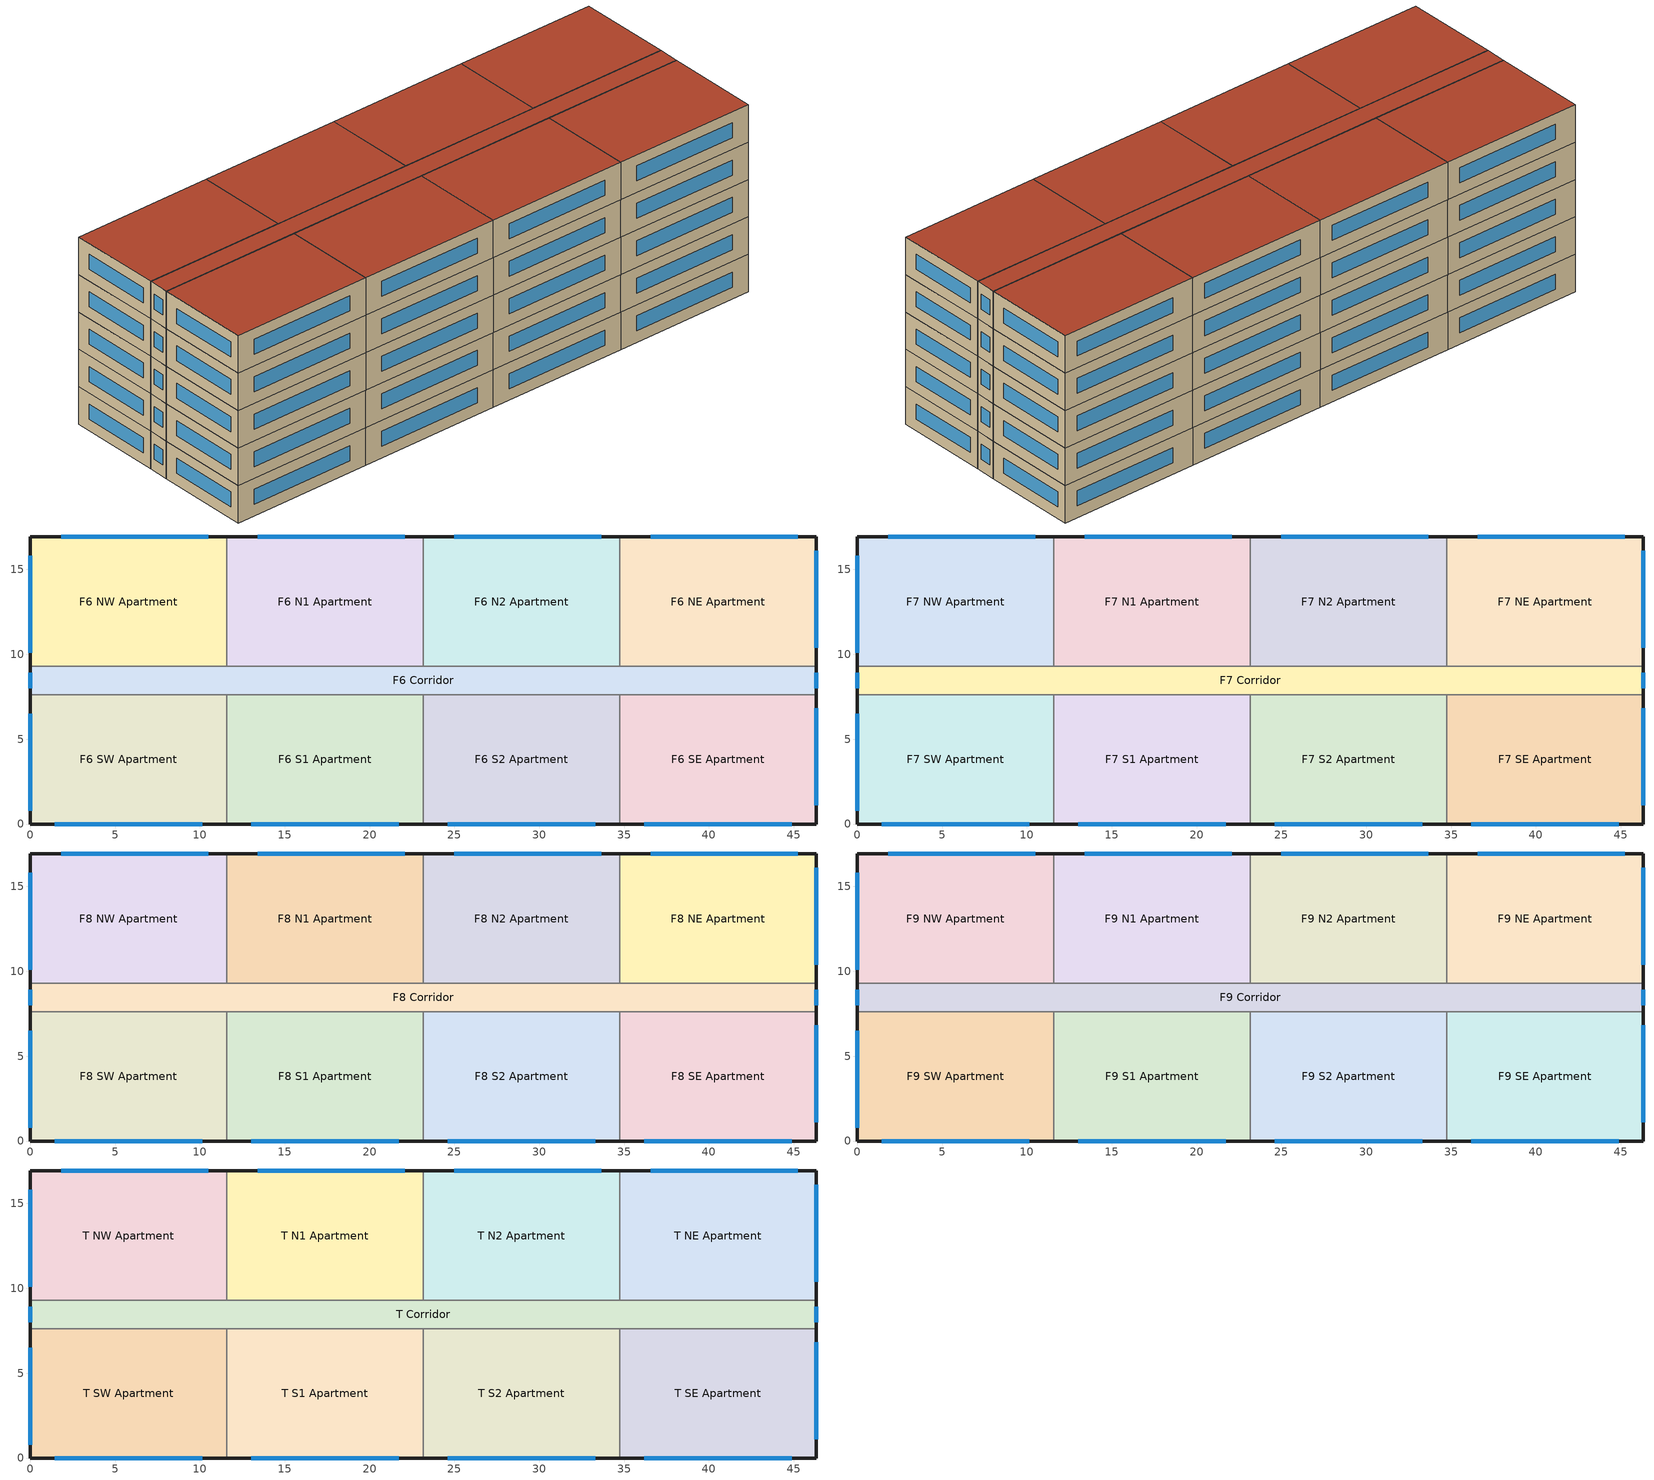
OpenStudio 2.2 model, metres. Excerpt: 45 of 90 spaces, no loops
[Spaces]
F6 S2 Apartment
 floor to M S2 Apartment: 34.75,7.62 34.75,0 23.16,0 23.16,7.62 z15.24
 wall outside: 23.16,0 34.75,0 z15.24:18.29
 wall to F6 Corridor: 34.75,7.62 23.16,7.62 z15.24:18.29
 wall to F6 S1 Apartment: 23.16,7.62 23.16,0 z15.24:18.29
 wall to F6 SE Apartment: 34.75,0 34.75,7.62 z15.24:18.29
 window: 24.61,0 33.3,0 z16.19:17.41
F6 NE Apartment
 floor to M NE Apartment: 46.33,16.92 46.33,9.3 34.75,9.3 34.75,16.92 z15.24
 wall outside: 46.33,9.3 46.33,16.92 34.75,16.92 z15.24:18.29
 wall to F6 N2 Apartment: 34.75,16.92 34.75,9.3 z15.24:18.29
 wall to F6 Corridor: 34.75,9.3 46.33,9.3 z15.24:18.29
 window: 46.33,10.4 46.33,16.11 / 45.25,16.92 36.56,16.92 z16.19:17.41
F6 S1 Apartment
 floor to M S1 Apartment: 23.16,7.62 23.16,0 11.58,0 11.58,7.62 z15.24
 wall outside: 11.58,0 23.16,0 z15.24:18.29
 wall to F6 SW Apartment: 11.58,7.62 11.58,0 z15.24:18.29
 wall to F6 Corridor: 23.16,7.62 11.58,7.62 z15.24:18.29
 window: 13.03,0 21.72,0 z16.19:17.41
F6 Corridor
 floor to M Corridor: 46.33,9.3 46.33,7.62 0,7.62 0,9.3 z15.24
 wall outside: 46.33,7.62 46.33,9.3 / 0,9.3 0,7.62 z15.24:18.29
 wall to F6 N1 Apartment: 23.16,9.3 11.58,9.3 z15.24:18.29
 wall to F6 SE Apartment: 34.75,7.62 46.33,7.62 z15.24:18.29
 wall to F6 SW Apartment: 0,7.62 11.58,7.62 z15.24:18.29
 wall to F6 N2 Apartment: 34.75,9.3 23.16,9.3 z15.24:18.29
 wall to F6 NW Apartment: 11.58,9.3 0,9.3 z15.24:18.29
 window: 46.33,8 46.33,8.91 / 0,8.91 0,8 z16.19:17.41
F6 SE Apartment
 floor to M SE Apartment: 46.33,7.62 46.33,0 34.75,0 34.75,7.62 z15.24
 wall outside: 34.75,0 46.33,0 46.33,7.62 z15.24:18.29
 window: 46.33,1.1 46.33,6.81 / 36.19,0 44.88,0 z16.19:17.41
F6 N1 Apartment
 floor to M N1 Apartment: 23.16,16.92 23.16,9.3 11.58,9.3 11.58,16.92 z15.24
 wall outside: 23.16,16.92 11.58,16.92 z15.24:18.29
 wall to F6 N2 Apartment: 23.16,9.3 23.16,16.92 z15.24:18.29
 wall to F6 NW Apartment: 11.58,16.92 11.58,9.3 z15.24:18.29
 window: 22.08,16.92 13.4,16.92 z16.19:17.41
F6 NW Apartment
 floor to M NW Apartment: 11.58,16.92 11.58,9.3 0,9.3 0,16.92 z15.24
 wall outside: 11.58,16.92 0,16.92 0,9.3 z15.24:18.29
 window: 0,15.8 0,10.08 / 10.5,16.92 1.81,16.92 z16.19:17.41
F6 N2 Apartment
 floor to M N2 Apartment: 34.75,16.92 34.75,9.3 23.16,9.3 23.16,16.92 z15.24
 wall outside: 34.75,16.92 23.16,16.92 z15.24:18.29
 window: 33.66,16.92 24.98,16.92 z16.19:17.41
F6 SW Apartment
 floor to M SW Apartment: 11.58,7.62 11.58,0 0,0 0,7.62 z15.24
 wall outside: 0,7.62 0,0 11.58,0 z15.24:18.29
 window: 1.45,0 10.13,0 / 0,6.5 0,0.79 z16.19:17.41
F7 SE Apartment
 floor to F6 SE Apartment: 46.33,7.62 46.33,0 34.75,0 34.75,7.62 z18.29
 wall outside: 34.75,0 46.33,0 46.33,7.62 z18.29:21.33
 wall to F7 S2 Apartment: 34.75,7.62 34.75,0 z18.29:21.33
 wall to F7 Corridor: 46.33,7.62 34.75,7.62 z18.29:21.33
 window: 46.33,1.1 46.33,6.81 / 36.19,0 44.88,0 z19.24:20.46
F7 N2 Apartment
 floor to F6 N2 Apartment: 34.75,16.92 34.75,9.3 23.16,9.3 23.16,16.92 z18.29
 wall outside: 34.75,16.92 23.16,16.92 z18.29:21.33
 wall to F7 Corridor: 23.16,9.3 34.75,9.3 z18.29:21.33
 wall to F7 NE Apartment: 34.75,9.3 34.75,16.92 z18.29:21.33
 wall to F7 N1 Apartment: 23.16,16.92 23.16,9.3 z18.29:21.33
 window: 33.66,16.92 24.98,16.92 z19.24:20.46
F7 NE Apartment
 floor to F6 NE Apartment: 46.33,16.92 46.33,9.3 34.75,9.3 34.75,16.92 z18.29
 wall outside: 46.33,9.3 46.33,16.92 34.75,16.92 z18.29:21.33
 wall to F7 Corridor: 34.75,9.3 46.33,9.3 z18.29:21.33
 window: 45.25,16.92 36.56,16.92 / 46.33,10.4 46.33,16.11 z19.24:20.46
F7 S2 Apartment
 floor to F6 S2 Apartment: 34.75,7.62 34.75,0 23.16,0 23.16,7.62 z18.29
 wall outside: 23.16,0 34.75,0 z18.29:21.33
 wall to F7 Corridor: 34.75,7.62 23.16,7.62 z18.29:21.33
 wall to F7 S1 Apartment: 23.16,7.62 23.16,0 z18.29:21.33
 window: 24.61,0 33.3,0 z19.24:20.46
F7 NW Apartment
 floor to F6 NW Apartment: 11.58,16.92 11.58,9.3 0,9.3 0,16.92 z18.29
 wall outside: 11.58,16.92 0,16.92 0,9.3 z18.29:21.33
 wall to F7 Corridor: 0,9.3 11.58,9.3 z18.29:21.33
 wall to F7 N1 Apartment: 11.58,9.3 11.58,16.92 z18.29:21.33
 window: 0,15.8 0,10.08 / 10.5,16.92 1.81,16.92 z19.24:20.46
F7 N1 Apartment
 floor to F6 N1 Apartment: 23.16,16.92 23.16,9.3 11.58,9.3 11.58,16.92 z18.29
 wall outside: 23.16,16.92 11.58,16.92 z18.29:21.33
 wall to F7 Corridor: 11.58,9.3 23.16,9.3 z18.29:21.33
 window: 22.08,16.92 13.4,16.92 z19.24:20.46
F7 S1 Apartment
 floor to F6 S1 Apartment: 23.16,7.62 23.16,0 11.58,0 11.58,7.62 z18.29
 wall outside: 11.58,0 23.16,0 z18.29:21.33
 wall to F7 Corridor: 23.16,7.62 11.58,7.62 z18.29:21.33
 wall to F7 SW Apartment: 11.58,7.62 11.58,0 z18.29:21.33
 window: 13.03,0 21.72,0 z19.24:20.46
F7 Corridor
 floor to F6 Corridor: 46.33,9.3 46.33,7.62 0,7.62 0,9.3 z18.29
 wall outside: 0,9.3 0,7.62 / 46.33,7.62 46.33,9.3 z18.29:21.33
 wall to F7 SW Apartment: 0,7.62 11.58,7.62 z18.29:21.33
 window: 0,8.91 0,8 / 46.33,8 46.33,8.91 z19.24:20.46
F7 SW Apartment
 floor to F6 SW Apartment: 11.58,7.62 11.58,0 0,0 0,7.62 z18.29
 wall outside: 0,7.62 0,0 11.58,0 z18.29:21.33
 window: 1.45,0 10.13,0 / 0,6.5 0,0.79 z19.24:20.46
F8 SW Apartment
 floor to F7 SW Apartment: 11.58,7.62 11.58,0 0,0 0,7.62 z21.33
 wall outside: 0,7.62 0,0 11.58,0 z21.33:24.38
 wall to F8 Corridor: 11.58,7.62 0,7.62 z21.33:24.38
 wall to F8 S1 Apartment: 11.58,0 11.58,7.62 z21.33:24.38
 window: 1.45,0 10.13,0 / 0,6.5 0,0.79 z22.29:23.51
F8 N1 Apartment
 floor to F7 N1 Apartment: 23.16,16.92 23.16,9.3 11.58,9.3 11.58,16.92 z21.33
 wall outside: 23.16,16.92 11.58,16.92 z21.33:24.38
 wall to F8 NW Apartment: 11.58,16.92 11.58,9.3 z21.33:24.38
 wall to F8 Corridor: 11.58,9.3 23.16,9.3 z21.33:24.38
 wall to F8 N2 Apartment: 23.16,9.3 23.16,16.92 z21.33:24.38
 window: 22.08,16.92 13.4,16.92 z22.29:23.51
F8 N2 Apartment
 floor to F7 N2 Apartment: 34.75,16.92 34.75,9.3 23.16,9.3 23.16,16.92 z21.33
 wall outside: 34.75,16.92 23.16,16.92 z21.33:24.38
 wall to F8 Corridor: 23.16,9.3 34.75,9.3 z21.33:24.38
 wall to F8 NE Apartment: 34.75,9.3 34.75,16.92 z21.33:24.38
 window: 33.66,16.92 24.98,16.92 z22.29:23.51
F8 Corridor
 floor to F7 Corridor: 46.33,9.3 46.33,7.62 0,7.62 0,9.3 z21.33
 wall outside: 46.33,7.62 46.33,9.3 / 0,9.3 0,7.62 z21.33:24.38
 wall to F8 S1 Apartment: 11.58,7.62 23.16,7.62 z21.33:24.38
 wall to F8 SE Apartment: 34.75,7.62 46.33,7.62 z21.33:24.38
 wall to F8 NE Apartment: 46.33,9.3 34.75,9.3 z21.33:24.38
 wall to F8 NW Apartment: 11.58,9.3 0,9.3 z21.33:24.38
 wall to F8 S2 Apartment: 23.16,7.62 34.75,7.62 z21.33:24.38
 window: 46.33,8 46.33,8.91 / 0,8.91 0,8 z22.29:23.51
F8 S1 Apartment
 floor to F7 S1 Apartment: 23.16,7.62 23.16,0 11.58,0 11.58,7.62 z21.33
 wall outside: 11.58,0 23.16,0 z21.33:24.38
 wall to F8 S2 Apartment: 23.16,0 23.16,7.62 z21.33:24.38
 window: 13.03,0 21.72,0 z22.29:23.51
F8 S2 Apartment
 floor to F7 S2 Apartment: 34.75,7.62 34.75,0 23.16,0 23.16,7.62 z21.33
 wall outside: 23.16,0 34.75,0 z21.33:24.38
 wall to F8 SE Apartment: 34.75,0 34.75,7.62 z21.33:24.38
 window: 24.61,0 33.3,0 z22.29:23.51
F8 SE Apartment
 floor to F7 SE Apartment: 46.33,7.62 46.33,0 34.75,0 34.75,7.62 z21.33
 wall outside: 34.75,0 46.33,0 46.33,7.62 z21.33:24.38
 window: 46.33,1.1 46.33,6.81 / 36.19,0 44.88,0 z22.29:23.51
F8 NW Apartment
 floor to F7 NW Apartment: 11.58,16.92 11.58,9.3 0,9.3 0,16.92 z21.33
 wall outside: 11.58,16.92 0,16.92 0,9.3 z21.33:24.38
 window: 0,15.8 0,10.08 / 10.5,16.92 1.81,16.92 z22.29:23.51
F8 NE Apartment
 floor to F7 NE Apartment: 46.33,16.92 46.33,9.3 34.75,9.3 34.75,16.92 z21.33
 wall outside: 46.33,9.3 46.33,16.92 34.75,16.92 z21.33:24.38
 window: 45.25,16.92 36.56,16.92 / 46.33,10.4 46.33,16.11 z22.29:23.51
F9 SE Apartment
 floor to F8 SE Apartment: 46.33,7.62 46.33,0 34.75,0 34.75,7.62 z24.38
 wall outside: 34.75,0 46.33,0 46.33,7.62 z24.38:27.43
 wall to F9 S2 Apartment: 34.75,7.62 34.75,0 z24.38:27.43
 wall to F9 Corridor: 46.33,7.62 34.75,7.62 z24.38:27.43
 window: 36.19,0 44.88,0 / 46.33,1.1 46.33,6.81 z25.34:26.56
F9 N2 Apartment
 floor to F8 N2 Apartment: 34.75,16.92 34.75,9.3 23.16,9.3 23.16,16.92 z24.38
 wall outside: 34.75,16.92 23.16,16.92 z24.38:27.43
 wall to F9 NE Apartment: 34.75,9.3 34.75,16.92 z24.38:27.43
 wall to F9 Corridor: 23.16,9.3 34.75,9.3 z24.38:27.43
 wall to F9 N1 Apartment: 23.16,16.92 23.16,9.3 z24.38:27.43
 window: 33.66,16.92 24.98,16.92 z25.34:26.56
F9 SW Apartment
 floor to F8 SW Apartment: 11.58,7.62 11.58,0 0,0 0,7.62 z24.38
 wall outside: 0,7.62 0,0 11.58,0 z24.38:27.43
 wall to F9 Corridor: 11.58,7.62 0,7.62 z24.38:27.43
 wall to F9 S1 Apartment: 11.58,0 11.58,7.62 z24.38:27.43
 window: 1.45,0 10.13,0 / 0,6.5 0,0.79 z25.34:26.56
F9 Corridor
 floor to F8 Corridor: 46.33,9.3 46.33,7.62 0,7.62 0,9.3 z24.38
 wall outside: 0,9.3 0,7.62 / 46.33,7.62 46.33,9.3 z24.38:27.43
 wall to F9 NE Apartment: 46.33,9.3 34.75,9.3 z24.38:27.43
 wall to F9 NW Apartment: 11.58,9.3 0,9.3 z24.38:27.43
 wall to F9 S1 Apartment: 11.58,7.62 23.16,7.62 z24.38:27.43
 wall to F9 N1 Apartment: 23.16,9.3 11.58,9.3 z24.38:27.43
 wall to F9 S2 Apartment: 23.16,7.62 34.75,7.62 z24.38:27.43
 window: 0,8.91 0,8 / 46.33,8 46.33,8.91 z25.34:26.56
F9 NE Apartment
 floor to F8 NE Apartment: 46.33,16.92 46.33,9.3 34.75,9.3 34.75,16.92 z24.38
 wall outside: 46.33,9.3 46.33,16.92 34.75,16.92 z24.38:27.43
 window: 46.33,10.4 46.33,16.11 / 45.25,16.92 36.56,16.92 z25.34:26.56
F9 S1 Apartment
 floor to F8 S1 Apartment: 23.16,7.62 23.16,0 11.58,0 11.58,7.62 z24.38
 wall outside: 11.58,0 23.16,0 z24.38:27.43
 wall to F9 S2 Apartment: 23.16,0 23.16,7.62 z24.38:27.43
 window: 13.03,0 21.72,0 z25.34:26.56
F9 S2 Apartment
 floor to F8 S2 Apartment: 34.75,7.62 34.75,0 23.16,0 23.16,7.62 z24.38
 wall outside: 23.16,0 34.75,0 z24.38:27.43
 window: 24.61,0 33.3,0 z25.34:26.56
F9 NW Apartment
 floor to F8 NW Apartment: 11.58,16.92 11.58,9.3 0,9.3 0,16.92 z24.38
 wall outside: 11.58,16.92 0,16.92 0,9.3 z24.38:27.43
 wall to F9 N1 Apartment: 11.58,9.3 11.58,16.92 z24.38:27.43
 window: 0,15.8 0,10.08 / 10.5,16.92 1.81,16.92 z25.34:26.56
F9 N1 Apartment
 floor to F8 N1 Apartment: 23.16,16.92 23.16,9.3 11.58,9.3 11.58,16.92 z24.38
 wall outside: 23.16,16.92 11.58,16.92 z24.38:27.43
 window: 22.08,16.92 13.4,16.92 z25.34:26.56
T N1 Apartment
 floor to F9 N1 Apartment: 23.16,16.92 23.16,9.3 11.58,9.3 11.58,16.92 z27.43
 wall outside: 23.16,16.92 11.58,16.92 z27.43:30.48
 wall to T NW Apartment: 11.58,16.92 11.58,9.3 z27.43:30.48
 wall to T Corridor: 11.58,9.3 23.16,9.3 z27.43:30.48
 wall to T N2 Apartment: 23.16,9.3 23.16,16.92 z27.43:30.48
 window: 22.08,16.92 13.4,16.92 z28.38:29.6
 roof outside: 23.16,9.3 23.16,16.92 11.58,16.92 11.58,9.3 z30.48
T N2 Apartment
 floor to F9 N2 Apartment: 34.75,16.92 34.75,9.3 23.16,9.3 23.16,16.92 z27.43
 wall outside: 34.75,16.92 23.16,16.92 z27.43:30.48
 wall to T NE Apartment: 34.75,9.3 34.75,16.92 z27.43:30.48
 wall to T Corridor: 23.16,9.3 34.75,9.3 z27.43:30.48
 window: 33.66,16.92 24.98,16.92 z28.38:29.6
 roof outside: 34.75,9.3 34.75,16.92 23.16,16.92 23.16,9.3 z30.48
T S2 Apartment
 floor to F9 S2 Apartment: 34.75,7.62 34.75,0 23.16,0 23.16,7.62 z27.43
 wall outside: 23.16,0 34.75,0 z27.43:30.48
 wall to T Corridor: 34.75,7.62 23.16,7.62 z27.43:30.48
 wall to T S1 Apartment: 23.16,7.62 23.16,0 z27.43:30.48
 wall to T SE Apartment: 34.75,0 34.75,7.62 z27.43:30.48
 window: 24.61,0 33.3,0 z28.38:29.6
 roof outside: 34.75,0 34.75,7.62 23.16,7.62 23.16,0 z30.48
T SW Apartment
 floor to F9 SW Apartment: 11.58,7.62 11.58,0 0,0 0,7.62 z27.43
 wall outside: 0,7.62 0,0 11.58,0 z27.43:30.48
 wall to T Corridor: 11.58,7.62 0,7.62 z27.43:30.48
 wall to T S1 Apartment: 11.58,0 11.58,7.62 z27.43:30.48
 window: 1.45,0 10.13,0 / 0,6.5 0,0.79 z28.38:29.6
 roof outside: 11.58,0 11.58,7.62 0,7.62 0,0 z30.48
T SE Apartment
 floor to F9 SE Apartment: 46.33,7.62 46.33,0 34.75,0 34.75,7.62 z27.43
 wall outside: 34.75,0 46.33,0 46.33,7.62 z27.43:30.48
 wall to T Corridor: 46.33,7.62 34.75,7.62 z27.43:30.48
 window: 36.19,0 44.88,0 / 46.33,1.1 46.33,6.81 z28.38:29.6
 roof outside: 46.33,0 46.33,7.62 34.75,7.62 34.75,0 z30.48
T S1 Apartment
 floor to F9 S1 Apartment: 23.16,7.62 23.16,0 11.58,0 11.58,7.62 z27.43
 wall outside: 11.58,0 23.16,0 z27.43:30.48
 wall to T Corridor: 23.16,7.62 11.58,7.62 z27.43:30.48
 window: 13.03,0 21.72,0 z28.38:29.6
 roof outside: 23.16,0 23.16,7.62 11.58,7.62 11.58,0 z30.48
T Corridor
 floor to F9 Corridor: 46.33,9.3 46.33,7.62 0,7.62 0,9.3 z27.43
 wall outside: 0,9.3 0,7.62 / 46.33,7.62 46.33,9.3 z27.43:30.48
 wall to T NE Apartment: 46.33,9.3 34.75,9.3 z27.43:30.48
 wall to T NW Apartment: 11.58,9.3 0,9.3 z27.43:30.48
 window: 46.33,8 46.33,8.91 / 0,8.91 0,8 z28.38:29.6
 roof outside: 46.33,7.62 46.33,9.3 0,9.3 0,7.62 z30.48
T NE Apartment
 floor to F9 NE Apartment: 46.33,16.92 46.33,9.3 34.75,9.3 34.75,16.92 z27.43
 wall outside: 46.33,9.3 46.33,16.92 34.75,16.92 z27.43:30.48
 window: 46.33,10.4 46.33,16.11 / 45.25,16.92 36.56,16.92 z28.38:29.6
 roof outside: 46.33,9.3 46.33,16.92 34.75,16.92 34.75,9.3 z30.48
T NW Apartment
 floor to F9 NW Apartment: 11.58,16.92 11.58,9.3 0,9.3 0,16.92 z27.43
 wall outside: 11.58,16.92 0,16.92 0,9.3 z27.43:30.48
 window: 0,15.8 0,10.08 / 10.5,16.92 1.81,16.92 z28.38:29.6
 roof outside: 11.58,9.3 11.58,16.92 0,16.92 0,9.3 z30.48
[Site]
Toronto Int'l_ON_CAN: Latitude {deg}=43.67; Longitude {deg}=-79.63; Time Zone {hr}=-5; Elevation {m}=173; Terrain=City
[Building]
-HighriseApartment-NECB HDD Method-CAN_ON_Toronto.716240_CWEC.epw created: 2017-11-09 21:57:14 +0000: North Axis {deg}=0; Default Construction Set=NECB 2011 - HighApt - WholeBuilding - NECB HDD Method at hdd = 3956.0; Standards Number of Stories=10; Standards Number of Above Ground Stories=0; Standards Building Type=HighriseApartment
[Site:WaterMainsTemperature]
Calculation Method=Correlation; Annual Average Outdoor Air Temperature {C}=7.35833; Maximum Difference In Monthly Average Outdoor Air Temperatures {deltaC}=26.6
[Site:GroundTemperature:BuildingSurface]
19.527, 19.502, 19.536, 19.598, 20.002, 21.64, 22.225, 22.375, 21.449, 20.121, 19.802, 19.633
[SizingPeriod:DesignDay] Barometric Pressure {Pa}=99264; Sky Clearness=0; Rain Indicator=0; Snow Indicator=0; Day of Month=21; Daylight Saving Time Indicator=0; Humidity Indicating Type=Wetbulb; Dry-Bulb Temperature Range Modifier Type=DefaultMultipliers
Name | Maximum Dry-Bulb Temperature {C} | Daily Dry-Bulb Temperature Range {deltaC} | Humidity Indicating Conditions at Maximum Dry-Bulb | Wind Speed {m/s} | Wind Direction {deg} | Month | Day Type | Solar Model Indicator | ASHRAE Taub | ASHRAE Taud
Toronto Int'l Ann Clg .4% Condns DB=>MWB | 31.2 | 10.2 | 22.2 | 5.8 | 270 | 7 | SummerDesignDay | ASHRAETau | 0.473 | 1.952
Toronto Int'l Ann Htg 99.6% Condns DB | -18.8 | 0 | -18.8 | 4.3 | 340 | 1 | WinterDesignDay | ASHRAEClearSky
[Material:NoMass] Thermal Absorptance=0.9; Solar Absorptance=0.7
Name | Roughness | Thermal Resistance {m2-K/W} | Visible Absorptance
CP02 CARPET PAD | VeryRough | 0.21648 | 0.8
Typical Insulation R-13.06 1 | Smooth | 5.20402 | 0.7
Typical Carpet Pad 1 | Smooth | 0.21648 | 0.8
Typical Insulation R-10.11 1 | Smooth | 3.32618 | 0.7
Typical Insulation R-19.63 1 | Smooth | 5.46446 | 0.7
Typical Carpet Pad 2 | Smooth | 1.25503 | 0.8
Typical Carpet Pad 3 | Smooth | 2.57255 | 0.8
Typical Insulation R-0.58 1 | Smooth | 0.454528 | 0.7
Typical Insulation R-1.15 1 | Smooth | 0.454545 | 0.7
[Material]
Name | Roughness | Thickness {m} | Conductivity {W/m-K} | Density {kg/m3} | Specific Heat {J/kg-K} | Thermal Absorptance | Solar Absorptance | Visible Absorptance
100mm Normalweight concrete floor | MediumSmooth | 0.1016 | 2.31 | 2322 | 832
G01 13mm gypsum board | Smooth | 0.0127 | 0.16 | 800 | 1090 | 0.9 | 0.7 | 0.5
G05 25mm wood | MediumSmooth | 0.0254 | 0.15 | 608 | 1630 | 0.9 | 0.5 | 0.5
4 in. Normalweight Concrete Floor 1 | MediumRough | 0.1016 | 2.31 | 2322 | 832 | 0.9 | 0.7 | 0.7
1IN Stucco 1 | Smooth | 0.0253 | 0.6918 | 1858 | 837 | 0.9 | 0.7 | 0.92
8IN CONCRETE HW RefBldg 1 | Rough | 0.2032 | 1.311 | 2240 | 836.8 | 0.9 | 0.7 | 0.7
1/2IN Gypsum 1 | Smooth | 0.0127 | 0.16 | 784.9 | 830 | 0.9 | 0.4 | 0.4
Metal Roof Surface 1; F08 Metal surface 1 | Smooth | 0.0008 | 45.28 | 7824 | 500 | 0.9 | 0.7 | 0.7
6 in. Normalweight Concrete Floor 1; 6 in. Normalweight Concrete Floor 2 | MediumRough | 0.1524 | 2.31 | 2322 | 832 | 0.9 | 0.7 | 0.7
[Construction]
Typical Interior Floor: 100mm Normalweight concrete floor, CP02 CARPET PAD
Typical Interior Wall: G01 13mm gypsum board, G01 13mm gypsum board
Typical Interior Ceiling: CP02 CARPET PAD, 100mm Normalweight concrete floor
Typical Interior Window: Clear 3mm
Typical Interior Door; Typical Interior Partition: G05 25mm wood
Customized opaque construction Typical Insulated Exterior Mass Floor R-15.63 to conductance of 0.183: Typical Insulation R-13.06 1, 4 in. Normalweight Concrete Floor 1, Typical Carpet Pad 1
Customized opaque construction Typical Insulated Exterior Mass Wall R-12.5 to conductance of 0.278: 1IN Stucco 1, 8IN CONCRETE HW RefBldg 1, Typical Insulation R-10.11 1, 1/2IN Gypsum 1
Customized opaque construction Typical Insulated Metal Building Roof R-20.41 to conductance of 0.183: Metal Roof Surface 1, Typical Insulation R-19.63 1
Customized opaque construction Typical Insulated Carpeted 6in Slab Floor to conductance of 0.757: 6 in. Normalweight Concrete Floor 1, Typical Carpet Pad 2
Customized opaque construction Typical Insulated Carpeted 6in Slab Floor to conductance of 0.379: 6 in. Normalweight Concrete Floor 2, Typical Carpet Pad 3
Customized Fenestration: cond=0.220 tvis=0.220 tsol=0.232: Customized Fenestration:: cond=0.220 tvis=0.220 tsol=0.232
Customized opaque construction Typical Insulated Metal Door R-1.43 to conductance of 2.2: F08 Metal surface 1, Typical Insulation R-0.58 1
Customized Fenestration: cond=0.220 tvis=0.441 tsol=0.279: Customized Fenestration:: cond=0.220 tvis=0.441 tsol=0.279
Customized opaque construction Typical Overhead Door R-2.0 to conductance of 2.2: Typical Insulation R-1.15 1
Customized Fenestration: cond=0.220 tvis=0.294 tsol=0.332: Customized Fenestration:: cond=0.220 tvis=0.294 tsol=0.332
Customized Fenestration: cond=0.220 tvis=0.898 tsol=0.837: Customized Fenestration:: cond=0.220 tvis=0.898 tsol=0.837
[DefaultConstructionSet]
NECB 2011 - HighApt - WholeBuilding - NECB HDD Method at hdd = 3956.0: Default Exterior Surface Constructions=NECB 2011 - HighApt - WholeBuilding - NECB HDD Method at hdd = 3956.0; Default Interior Surface Constructions=Default Surface Constructions 2; Default Ground Contact Surface Constructions=NECB 2011 - HighApt - WholeBuilding - NECB HDD Method at hdd = 3956.0 1; Default Exterior SubSurface Constructions=NECB 2011 - HighApt - WholeBuilding - NECB HDD Method at hdd = 3956.0; Default Interior SubSurface Constructions=Default Sub Surface Constructions 2; Interior Partition Construction=Typical Interior Partition
[DefaultSurfaceConstructions]
Name | Floor Construction | Wall Construction | Roof Ceiling Construction
Default Surface Constructions 2 | Typical Interior Floor | Typical Interior Wall | Typical Interior Ceiling
NECB 2011 - HighApt - WholeBuilding - NECB HDD Method at hdd = 3956.0 | Customized opaque construction Typical Insulated Exterior Mass Floor R-15.63 to conductance of 0.183 | Customized opaque construction Typical Insulated Exterior Mass Wall R-12.5 to conductance of 0.278 | Customized opaque construction Typical Insulated Metal Building Roof R-20.41 to conductance of 0.183
NECB 2011 - HighApt - WholeBuilding - NECB HDD Method at hdd = 3956.0 1 | Customized opaque construction Typical Insulated Carpeted 6in Slab Floor to conductance of 0.757 | Customized opaque construction Typical Insulated Carpeted 6in Slab Floor to conductance of 0.379 | Customized opaque construction Typical Insulated Carpeted 6in Slab Floor to conductance of 0.379
[DefaultSubSurfaceConstructions]
Name | Fixed Window Construction | Operable Window Construction | Door Construction | Glass Door Construction | Overhead Door Construction | Skylight Construction | Tubular Daylight Dome Construction | Tubular Daylight Diffuser Construction
Default Sub Surface Constructions 2 | Typical Interior Window | Typical Interior Window | Typical Interior Door
NECB 2011 - HighApt - WholeBuilding - NECB HDD Method at hdd = 3956.0 | Customized Fenestration: cond=0.220 tvis=0.220 tsol=0.232 | Customized Fenestration: cond=0.220 tvis=0.220 tsol=0.232 | Customized opaque construction Typical Insulated Metal Door R-1.43 to conductance of 2.2 | Customized Fenestration: cond=0.220 tvis=0.441 tsol=0.279 | Customized opaque construction Typical Overhead Door R-2.0 to conductance of 2.2 | Customized Fenestration: cond=0.220 tvis=0.294 tsol=0.332 | Customized Fenestration: cond=0.220 tvis=0.898 tsol=0.837 | Customized Fenestration: cond=0.220 tvis=0.898 tsol=0.837
[WindowMaterial:Glazing]
Clear 3mm: Optical Data Type=SpectralAverage; Thickness {m}=0.003; Solar Transmittance at Normal Incidence=0.837; Front Side Solar Reflectance at Normal Incidence=0.075; Back Side Solar Reflectance at Normal Incidence=0.075; Visible Transmittance at Normal Incidence=0.898; Front Side Visible Reflectance at Normal Incidence=0.081; Back Side Visible Reflectance at Normal Incidence=0.081; Infrared Transmittance at Normal Incidence=0; Front Side Infrared Hemispherical Emissivity=0.84; Back Side Infrared Hemispherical Emissivity=0.84; Conductivity {W/m-K}=0.9; Dirt Correction Factor for Solar and Visible Transmittance=1; Solar Diffusing=No
[WindowMaterial:SimpleGlazingSystem] U-Factor {W/m2-K}=2.2; Solar Heat Gain Coefficient=0.6; Visible Transmittance=0.21
Customized Fenestration:: cond=0.220 tvis=0.220 tsol=0.232; Customized Fenestration:: cond=0.220 tvis=0.441 tsol=0.279; Customized Fenestration:: cond=0.220 tvis=0.294 tsol=0.332; Customized Fenestration:: cond=0.220 tvis=0.898 tsol=0.837
[Space] Part of Total Floor Area=Yes
Name | Space Type | Building Story | Thermal Zone
F8 SE Apartment | Space Function Dwelling Unit(s) | Building Story 8 | Sp-F8 SE Apartment Sys-1 Flr-9 Sch-G HPlcmt-south ZN
F8 SW Apartment | Space Function Dwelling Unit(s) | Building Story 8 | Sp-F8 SW Apartment Sys-1 Flr-9 Sch-G HPlcmt-south ZN
F6 NE Apartment | Space Function Dwelling Unit(s) | Building Story 6 | Sp-F6 NE Apartment Sys-1 Flr-7 Sch-G HPlcmt-north ZN
F9 SE Apartment | Space Function Dwelling Unit(s) | Building Story 9 | Sp-F9 SE Apartment Sys-1 Flr-10 Sch-G HPlcmt-south ZN
F6 S1 Apartment | Space Function Dwelling Unit(s) | Building Story 6 | Sp-F6 S1 Apartment Sys-1 Flr-7 Sch-G HPlcmt-south ZN
F7 S1 Apartment | Space Function Dwelling Unit(s) | Building Story 7 | Sp-F7 S1 Apartment Sys-1 Flr-8 Sch-G HPlcmt-south ZN
F7 SE Apartment | Space Function Dwelling Unit(s) | Building Story 7 | Sp-F7 SE Apartment Sys-1 Flr-8 Sch-G HPlcmt-south ZN
F6 SE Apartment | Space Function Dwelling Unit(s) | Building Story 6 | Sp-F6 SE Apartment Sys-1 Flr-7 Sch-G HPlcmt-south ZN
F7 NW Apartment | Space Function Dwelling Unit(s) | Building Story 7 | Sp-F7 NW Apartment Sys-1 Flr-8 Sch-G HPlcmt-north ZN
F7 N2 Apartment | Space Function Dwelling Unit(s) | Building Story 7 | Sp-F7 N2 Apartment Sys-1 Flr-8 Sch-G HPlcmt-north ZN
F7 SW Apartment | Space Function Dwelling Unit(s) | Building Story 7 | Sp-F7 SW Apartment Sys-1 Flr-8 Sch-G HPlcmt-south ZN
F8 N1 Apartment | Space Function Dwelling Unit(s) | Building Story 8 | Sp-F8 N1 Apartment Sys-1 Flr-9 Sch-G HPlcmt-north ZN
F7 NE Apartment | Space Function Dwelling Unit(s) | Building Story 7 | Sp-F7 NE Apartment Sys-1 Flr-8 Sch-G HPlcmt-north ZN
F8 N2 Apartment | Space Function Dwelling Unit(s) | Building Story 8 | Sp-F8 N2 Apartment Sys-1 Flr-9 Sch-G HPlcmt-north ZN
F9 S1 Apartment | Space Function Dwelling Unit(s) | Building Story 9 | Sp-F9 S1 Apartment Sys-1 Flr-10 Sch-G HPlcmt-south ZN
F6 S2 Apartment | Space Function Dwelling Unit(s) | Building Story 6 | Sp-F6 S2 Apartment Sys-1 Flr-7 Sch-G HPlcmt-south ZN
F9 NW Apartment | Space Function Dwelling Unit(s) | Building Story 9 | Sp-F9 NW Apartment Sys-1 Flr-10 Sch-G HPlcmt-north ZN
T S2 Apartment | Space Function Dwelling Unit(s) | Building Story 10 | Sp-T S2 Apartment Sys-1 Flr-2 Sch-G HPlcmt-south ZN
T N1 Apartment | Space Function Dwelling Unit(s) | Building Story 10 | Sp-T N1 Apartment Sys-1 Flr-2 Sch-G HPlcmt-north ZN
F6 Corridor | Space Function Corr. < 2.4m wide-sch-G | Building Story 6 | Sp-F6 Corridor Sys-1 Flr-7 Sch-G HPlcmt-east ZN
F7 S2 Apartment | Space Function Dwelling Unit(s) | Building Story 7 | Sp-F7 S2 Apartment Sys-1 Flr-8 Sch-G HPlcmt-south ZN
F9 NE Apartment | Space Function Dwelling Unit(s) | Building Story 9 | Sp-F9 NE Apartment Sys-1 Flr-10 Sch-G HPlcmt-north ZN
F8 NE Apartment | Space Function Dwelling Unit(s) | Building Story 8 | Sp-F8 NE Apartment Sys-1 Flr-9 Sch-G HPlcmt-north ZN
T N2 Apartment | Space Function Dwelling Unit(s) | Building Story 10 | Sp-T N2 Apartment Sys-1 Flr-2 Sch-G HPlcmt-north ZN
F9 N2 Apartment | Space Function Dwelling Unit(s) | Building Story 9 | Sp-F9 N2 Apartment Sys-1 Flr-10 Sch-G HPlcmt-north ZN
F9 S2 Apartment | Space Function Dwelling Unit(s) | Building Story 9 | Sp-F9 S2 Apartment Sys-1 Flr-10 Sch-G HPlcmt-south ZN
T SW Apartment | Space Function Dwelling Unit(s) | Building Story 10 | Sp-T SW Apartment Sys-1 Flr-2 Sch-G HPlcmt-south ZN
F8 Corridor | Space Function Corr. < 2.4m wide-sch-G | Building Story 8 | Sp-F8 Corridor Sys-1 Flr-9 Sch-G HPlcmt-east ZN
F8 S1 Apartment | Space Function Dwelling Unit(s) | Building Story 8 | Sp-F8 S1 Apartment Sys-1 Flr-9 Sch-G HPlcmt-south ZN
F7 N1 Apartment | Space Function Dwelling Unit(s) | Building Story 7 | Sp-F7 N1 Apartment Sys-1 Flr-8 Sch-G HPlcmt-north ZN
F8 NW Apartment | Space Function Dwelling Unit(s) | Building Story 8 | Sp-F8 NW Apartment Sys-1 Flr-9 Sch-G HPlcmt-north ZN
T S1 Apartment | Space Function Dwelling Unit(s) | Building Story 10 | Sp-T S1 Apartment Sys-1 Flr-2 Sch-G HPlcmt-south ZN
F9 N1 Apartment | Space Function Dwelling Unit(s) | Building Story 9 | Sp-F9 N1 Apartment Sys-1 Flr-10 Sch-G HPlcmt-north ZN
F6 N1 Apartment | Space Function Dwelling Unit(s) | Building Story 6 | Sp-F6 N1 Apartment Sys-1 Flr-7 Sch-G HPlcmt-north ZN
F8 S2 Apartment | Space Function Dwelling Unit(s) | Building Story 8 | Sp-F8 S2 Apartment Sys-1 Flr-9 Sch-G HPlcmt-south ZN
F6 N2 Apartment | Space Function Dwelling Unit(s) | Building Story 6 | Sp-F6 N2 Apartment Sys-1 Flr-7 Sch-G HPlcmt-north ZN
T SE Apartment | Space Function Dwelling Unit(s) | Building Story 10 | Sp-T SE Apartment Sys-1 Flr-2 Sch-G HPlcmt-south ZN
T NW Apartment | Space Function Dwelling Unit(s) | Building Story 10 | Sp-T NW Apartment Sys-1 Flr-2 Sch-G HPlcmt-north ZN
F9 SW Apartment | Space Function Dwelling Unit(s) | Building Story 9 | Sp-F9 SW Apartment Sys-1 Flr-10 Sch-G HPlcmt-south ZN
F9 Corridor | Space Function Corr. < 2.4m wide-sch-G | Building Story 9 | Sp-F9 Corridor Sys-1 Flr-10 Sch-G HPlcmt-east ZN
T NE Apartment | Space Function Dwelling Unit(s) | Building Story 10 | Sp-T NE Apartment Sys-1 Flr-2 Sch-G HPlcmt-north ZN
F6 NW Apartment | Space Function Dwelling Unit(s) | Building Story 6 | Sp-F6 NW Apartment Sys-1 Flr-7 Sch-G HPlcmt-north ZN
T Corridor | Space Function Corr. < 2.4m wide-sch-G | Building Story 10 | Sp-T Corridor Sys-1 Flr-2 Sch-G HPlcmt-east ZN
F7 Corridor | Space Function Corr. < 2.4m wide-sch-G | Building Story 7 | Sp-F7 Corridor Sys-1 Flr-8 Sch-G HPlcmt-east ZN
F6 SW Apartment | Space Function Dwelling Unit(s) | Building Story 6 | Sp-F6 SW Apartment Sys-1 Flr-7 Sch-G HPlcmt-south ZN
[EvaporativeFluidCooler:SingleSpeed]
Central Tower: Design Air Flow Rate {m3/s}=autosize; Fan Power at Design Air Flow Rate {W}=autosize; Design Spray Water Flow Rate {m3/s}=0.002208; Performance Input Method=UFactorTimesAreaAndDesignWaterFlowRate; U-factor Times Area Value at Design Air Flow Rate {W/K}=autosize; Design Water Flow Rate {m3/s}=autosize; Capacity Control=FanCycling; Sizing Factor=1; Evaporation Loss Mode=SaturatedExit; Drift Loss Percent {percent}=0.008; Blowdown Calculation Mode=ConcentrationRatio; Blowdown Concentration Ratio=3
[BuildingStory]
Name | Nominal Z Coordinate {m}
Building Story 6 | 15.2393
Building Story 7 | 18.2871
Building Story 8 | 21.3349
Building Story 9 | 24.3828
Building Story 10 | 27.4307
[SpaceType] Standards Building Type=Space Function
Name | Default Schedule Set | Design Specification Outdoor Air Object | Standards Space Type
Space Function Corr. < 2.4m wide-sch-G | Space Function Corr. < 2.4m wide-sch-G Schedule Set | Space Function Corr. < 2.4m wide-sch-G Ventilation | Corr. < 2.4m wide-sch-G
Space Function Dwelling Unit(s) | Space Function Dwelling Unit(s) Schedule Set | Space Function Dwelling Unit(s) Ventilation | Dwelling Unit(s)
[People:Definition] Number of People Calculation Method=People/Area; Fraction Radiant=0.3
Name | People per Space Floor Area {person/m2}
Space Function Corr. < 2.4m wide-sch-G People Definition | 0.0100104
Space Function Dwelling Unit(s) People Definition | 0.0166841
[People] Work Efficiency Schedule=Work Efficiency Schedule; Clothing Insulation Schedule=Clothing Schedule; Air Velocity Schedule=Air Velocity Schedule
Name | People Definition | Space or SpaceType
Space Function Corr. < 2.4m wide-sch-G People | Space Function Corr. < 2.4m wide-sch-G People Definition | Space Function Corr. < 2.4m wide-sch-G
Space Function Dwelling Unit(s) People | Space Function Dwelling Unit(s) People Definition | Space Function Dwelling Unit(s)
[Lights:Definition] Design Level Calculation Method=Watts/Area; Fraction Radiant=0.5; Fraction Visible=0.2
Name | Watts per Space Floor Area {W/m2}
Space Function Corr. < 2.4m wide-sch-G Lights Definition | 8.39993
Space Function Dwelling Unit(s) Lights Definition | 4.99996
[Lights]
Name | Lights Definition | Space or SpaceType
Space Function Corr. < 2.4m wide-sch-G Lights | Space Function Corr. < 2.4m wide-sch-G Lights Definition | Space Function Corr. < 2.4m wide-sch-G
Space Function Dwelling Unit(s) Lights | Space Function Dwelling Unit(s) Lights Definition | Space Function Dwelling Unit(s)
[DesignSpecification:OutdoorAir] Outdoor Air Method=Sum; Outdoor Air Flow per Person {m3/s-person}=0; Outdoor Air Flow Rate {m3/s}=0; Outdoor Air Flow Air Changes per Hour {1/hr}=0
Name | Outdoor Air Flow per Floor Area {m3/s-m2}
Space Function Corr. < 2.4m wide-sch-G Ventilation | 0.0003048
Space Function Dwelling Unit(s) Ventilation | 0.00034544
[DefaultScheduleSet] Number of People Schedule=NECB-G-Occupancy; People Activity Level Schedule=NECB-Activity; Lighting Schedule=NECB-G-Lighting; Electric Equipment Schedule=NECB-G-Electric-Equipment; Infiltration Schedule=Always On
Space Function Corr. < 2.4m wide-sch-G Schedule Set; Space Function Dwelling Unit(s) Schedule Set
[ThermostatSetpoint:DualSetpoint] Heating Setpoint Temperature Schedule=NECB-G-Thermostat Setpoint-Heating; Cooling Setpoint Temperature Schedule=NECB-G-Thermostat Setpoint-Cooling
Space Function Dwelling Unit(s) Thermostat 87; Space Function Dwelling Unit(s) Thermostat 88; Space Function Dwelling Unit(s) Thermostat 89; Space Function Dwelling Unit(s) Thermostat 90; Space Function Corr. < 2.4m wide-sch-G Thermostat 12; Space Function Dwelling Unit(s) Thermostat 91; Space Function Dwelling Unit(s) Thermostat 92; Space Function Dwelling Unit(s) Thermostat 93; Space Function Dwelling Unit(s) Thermostat 94; Space Function Dwelling Unit(s) Thermostat 127; Space Function Dwelling Unit(s) Thermostat 128; Space Function Dwelling Unit(s) Thermostat 129; Space Function Dwelling Unit(s) Thermostat 130; Space Function Corr. < 2.4m wide-sch-G Thermostat 17; Space Function Dwelling Unit(s) Thermostat 131; Space Function Dwelling Unit(s) Thermostat 132; Space Function Dwelling Unit(s) Thermostat 133; Space Function Dwelling Unit(s) Thermostat 134; Space Function Dwelling Unit(s) Thermostat 135; Space Function Dwelling Unit(s) Thermostat 136; Space Function Dwelling Unit(s) Thermostat 137; Space Function Dwelling Unit(s) Thermostat 138; Space Function Corr. < 2.4m wide-sch-G Thermostat 18; Space Function Dwelling Unit(s) Thermostat 139; Space Function Dwelling Unit(s) Thermostat 140; Space Function Dwelling Unit(s) Thermostat 141; Space Function Dwelling Unit(s) Thermostat 142; Space Function Dwelling Unit(s) Thermostat 143; Space Function Dwelling Unit(s) Thermostat 144; Space Function Dwelling Unit(s) Thermostat 145; Space Function Dwelling Unit(s) Thermostat 146; Space Function Corr. < 2.4m wide-sch-G Thermostat 19; Space Function Dwelling Unit(s) Thermostat 147; Space Function Dwelling Unit(s) Thermostat 148; Space Function Dwelling Unit(s) Thermostat 149; Space Function Dwelling Unit(s) Thermostat 150; Space Function Dwelling Unit(s) Thermostat 151; Space Function Dwelling Unit(s) Thermostat 152; Space Function Dwelling Unit(s) Thermostat 153; Space Function Dwelling Unit(s) Thermostat 154; Space Function Corr. < 2.4m wide-sch-G Thermostat 20; Space Function Dwelling Unit(s) Thermostat 155; Space Function Dwelling Unit(s) Thermostat 156; Space Function Dwelling Unit(s) Thermostat 157; Space Function Dwelling Unit(s) Thermostat 158
[ElectricEquipment:Definition]
Space Function Dwelling Unit(s) Elec Equip Definition: Design Level Calculation Method=Watts/Area; Watts per Space Floor Area {W/m2}=4.99996; Fraction Radiant=0.5
[ElectricEquipment]
Space Function Dwelling Unit(s) Elec Equip: Electric Equipment Definition=Space Function Dwelling Unit(s) Elec Equip Definition; Space or SpaceType=Space Function Dwelling Unit(s)
[SpaceInfiltration:DesignFlowRate] Schedule=Always On Discrete; Design Flow Rate Calculation Method=Flow/ExteriorArea; Flow per Exterior Surface Area {m3/s-m2}=0.00025; Constant Term Coefficient=0; Temperature Term Coefficient=0; Velocity Term Coefficient=0.224; Velocity Squared Term Coefficient=0
Name | Space or SpaceType
F6 Corridor Infiltration | F6 Corridor
F6 N1 Apartment Infiltration | F6 N1 Apartment
F6 N2 Apartment Infiltration | F6 N2 Apartment
F6 NE Apartment Infiltration | F6 NE Apartment
F6 NW Apartment Infiltration | F6 NW Apartment
F6 S1 Apartment Infiltration | F6 S1 Apartment
F6 S2 Apartment Infiltration | F6 S2 Apartment
F6 SE Apartment Infiltration | F6 SE Apartment
F6 SW Apartment Infiltration | F6 SW Apartment
F7 Corridor Infiltration | F7 Corridor
F7 N1 Apartment Infiltration | F7 N1 Apartment
F7 N2 Apartment Infiltration | F7 N2 Apartment
F7 NE Apartment Infiltration | F7 NE Apartment
F7 NW Apartment Infiltration | F7 NW Apartment
F7 S1 Apartment Infiltration | F7 S1 Apartment
F7 S2 Apartment Infiltration | F7 S2 Apartment
F7 SE Apartment Infiltration | F7 SE Apartment
F7 SW Apartment Infiltration | F7 SW Apartment
F8 Corridor Infiltration | F8 Corridor
F8 N1 Apartment Infiltration | F8 N1 Apartment
F8 N2 Apartment Infiltration | F8 N2 Apartment
F8 NE Apartment Infiltration | F8 NE Apartment
F8 NW Apartment Infiltration | F8 NW Apartment
F8 S1 Apartment Infiltration | F8 S1 Apartment
F8 S2 Apartment Infiltration | F8 S2 Apartment
F8 SE Apartment Infiltration | F8 SE Apartment
F8 SW Apartment Infiltration | F8 SW Apartment
F9 Corridor Infiltration | F9 Corridor
F9 N1 Apartment Infiltration | F9 N1 Apartment
F9 N2 Apartment Infiltration | F9 N2 Apartment
F9 NE Apartment Infiltration | F9 NE Apartment
F9 NW Apartment Infiltration | F9 NW Apartment
F9 S1 Apartment Infiltration | F9 S1 Apartment
F9 S2 Apartment Infiltration | F9 S2 Apartment
F9 SE Apartment Infiltration | F9 SE Apartment
F9 SW Apartment Infiltration | F9 SW Apartment
T Corridor Infiltration | T Corridor
T N1 Apartment Infiltration | T N1 Apartment
T N2 Apartment Infiltration | T N2 Apartment
T NE Apartment Infiltration | T NE Apartment
T NW Apartment Infiltration | T NW Apartment
T S1 Apartment Infiltration | T S1 Apartment
T S2 Apartment Infiltration | T S2 Apartment
T SE Apartment Infiltration | T SE Apartment
T SW Apartment Infiltration | T SW Apartment
[ThermalZone] Use Ideal Air Loads=No
Name | Thermostat
Sp-T N1 Apartment Sys-1 Flr-2 Sch-G HPlcmt-north ZN | Space Function Dwelling Unit(s) Thermostat 87
Sp-T N2 Apartment Sys-1 Flr-2 Sch-G HPlcmt-north ZN | Space Function Dwelling Unit(s) Thermostat 88
Sp-T NE Apartment Sys-1 Flr-2 Sch-G HPlcmt-north ZN | Space Function Dwelling Unit(s) Thermostat 89
Sp-T NW Apartment Sys-1 Flr-2 Sch-G HPlcmt-north ZN | Space Function Dwelling Unit(s) Thermostat 90
Sp-T Corridor Sys-1 Flr-2 Sch-G HPlcmt-east ZN | Space Function Corr. < 2.4m wide-sch-G Thermostat 12
Sp-T S1 Apartment Sys-1 Flr-2 Sch-G HPlcmt-south ZN | Space Function Dwelling Unit(s) Thermostat 91
Sp-T S2 Apartment Sys-1 Flr-2 Sch-G HPlcmt-south ZN | Space Function Dwelling Unit(s) Thermostat 92
Sp-T SE Apartment Sys-1 Flr-2 Sch-G HPlcmt-south ZN | Space Function Dwelling Unit(s) Thermostat 93
Sp-T SW Apartment Sys-1 Flr-2 Sch-G HPlcmt-south ZN | Space Function Dwelling Unit(s) Thermostat 94
Sp-F6 N1 Apartment Sys-1 Flr-7 Sch-G HPlcmt-north ZN | Space Function Dwelling Unit(s) Thermostat 127
Sp-F6 N2 Apartment Sys-1 Flr-7 Sch-G HPlcmt-north ZN | Space Function Dwelling Unit(s) Thermostat 128
Sp-F6 NE Apartment Sys-1 Flr-7 Sch-G HPlcmt-north ZN | Space Function Dwelling Unit(s) Thermostat 129
Sp-F6 NW Apartment Sys-1 Flr-7 Sch-G HPlcmt-north ZN | Space Function Dwelling Unit(s) Thermostat 130
Sp-F6 Corridor Sys-1 Flr-7 Sch-G HPlcmt-east ZN | Space Function Corr. < 2.4m wide-sch-G Thermostat 17
Sp-F6 S1 Apartment Sys-1 Flr-7 Sch-G HPlcmt-south ZN | Space Function Dwelling Unit(s) Thermostat 131
Sp-F6 S2 Apartment Sys-1 Flr-7 Sch-G HPlcmt-south ZN | Space Function Dwelling Unit(s) Thermostat 132
Sp-F6 SE Apartment Sys-1 Flr-7 Sch-G HPlcmt-south ZN | Space Function Dwelling Unit(s) Thermostat 133
Sp-F6 SW Apartment Sys-1 Flr-7 Sch-G HPlcmt-south ZN | Space Function Dwelling Unit(s) Thermostat 134
Sp-F7 N1 Apartment Sys-1 Flr-8 Sch-G HPlcmt-north ZN | Space Function Dwelling Unit(s) Thermostat 135
Sp-F7 N2 Apartment Sys-1 Flr-8 Sch-G HPlcmt-north ZN | Space Function Dwelling Unit(s) Thermostat 136
Sp-F7 NE Apartment Sys-1 Flr-8 Sch-G HPlcmt-north ZN | Space Function Dwelling Unit(s) Thermostat 137
Sp-F7 NW Apartment Sys-1 Flr-8 Sch-G HPlcmt-north ZN | Space Function Dwelling Unit(s) Thermostat 138
Sp-F7 Corridor Sys-1 Flr-8 Sch-G HPlcmt-east ZN | Space Function Corr. < 2.4m wide-sch-G Thermostat 18
Sp-F7 S1 Apartment Sys-1 Flr-8 Sch-G HPlcmt-south ZN | Space Function Dwelling Unit(s) Thermostat 139
Sp-F7 S2 Apartment Sys-1 Flr-8 Sch-G HPlcmt-south ZN | Space Function Dwelling Unit(s) Thermostat 140
Sp-F7 SE Apartment Sys-1 Flr-8 Sch-G HPlcmt-south ZN | Space Function Dwelling Unit(s) Thermostat 141
Sp-F7 SW Apartment Sys-1 Flr-8 Sch-G HPlcmt-south ZN | Space Function Dwelling Unit(s) Thermostat 142
Sp-F8 N1 Apartment Sys-1 Flr-9 Sch-G HPlcmt-north ZN | Space Function Dwelling Unit(s) Thermostat 143
Sp-F8 N2 Apartment Sys-1 Flr-9 Sch-G HPlcmt-north ZN | Space Function Dwelling Unit(s) Thermostat 144
Sp-F8 NE Apartment Sys-1 Flr-9 Sch-G HPlcmt-north ZN | Space Function Dwelling Unit(s) Thermostat 145
Sp-F8 NW Apartment Sys-1 Flr-9 Sch-G HPlcmt-north ZN | Space Function Dwelling Unit(s) Thermostat 146
Sp-F8 Corridor Sys-1 Flr-9 Sch-G HPlcmt-east ZN | Space Function Corr. < 2.4m wide-sch-G Thermostat 19
Sp-F8 S1 Apartment Sys-1 Flr-9 Sch-G HPlcmt-south ZN | Space Function Dwelling Unit(s) Thermostat 147
Sp-F8 S2 Apartment Sys-1 Flr-9 Sch-G HPlcmt-south ZN | Space Function Dwelling Unit(s) Thermostat 148
Sp-F8 SE Apartment Sys-1 Flr-9 Sch-G HPlcmt-south ZN | Space Function Dwelling Unit(s) Thermostat 149
Sp-F8 SW Apartment Sys-1 Flr-9 Sch-G HPlcmt-south ZN | Space Function Dwelling Unit(s) Thermostat 150
Sp-F9 N1 Apartment Sys-1 Flr-10 Sch-G HPlcmt-north ZN | Space Function Dwelling Unit(s) Thermostat 151
Sp-F9 N2 Apartment Sys-1 Flr-10 Sch-G HPlcmt-north ZN | Space Function Dwelling Unit(s) Thermostat 152
Sp-F9 NE Apartment Sys-1 Flr-10 Sch-G HPlcmt-north ZN | Space Function Dwelling Unit(s) Thermostat 153
Sp-F9 NW Apartment Sys-1 Flr-10 Sch-G HPlcmt-north ZN | Space Function Dwelling Unit(s) Thermostat 154
Sp-F9 Corridor Sys-1 Flr-10 Sch-G HPlcmt-east ZN | Space Function Corr. < 2.4m wide-sch-G Thermostat 20
Sp-F9 S1 Apartment Sys-1 Flr-10 Sch-G HPlcmt-south ZN | Space Function Dwelling Unit(s) Thermostat 155
Sp-F9 S2 Apartment Sys-1 Flr-10 Sch-G HPlcmt-south ZN | Space Function Dwelling Unit(s) Thermostat 156
Sp-F9 SE Apartment Sys-1 Flr-10 Sch-G HPlcmt-south ZN | Space Function Dwelling Unit(s) Thermostat 157
Sp-F9 SW Apartment Sys-1 Flr-10 Sch-G HPlcmt-south ZN | Space Function Dwelling Unit(s) Thermostat 158
[Schedule:Ruleset]
Clothing Schedule: Default Day Schedule=Clothing Schedule Default Winter Clothes
Air Velocity Schedule: Default Day Schedule=Air Velocity Schedule Default
Work Efficiency Schedule: Default Day Schedule=Work Efficiency Schedule Default
NECB-G-Occupancy: Default Day Schedule=NECB-G-Occupancy Default
NECB-Activity: Default Day Schedule=NECB-Activity Default; Summer Design Day Schedule=NECB-Activity Summer Design Day; Winter Design Day Schedule=NECB-Activity Winter Design Day
NECB-G-Lighting: Default Day Schedule=NECB-G-Lighting Default
NECB-G-Electric-Equipment: Default Day Schedule=NECB-G-Electric-Equipment Default
Always On: Default Day Schedule=Always On Default
NECB-G-Thermostat Setpoint-Heating: Default Day Schedule=NECB-G-Thermostat Setpoint-Heating Default
NECB-G-Thermostat Setpoint-Cooling: Default Day Schedule=NECB-G-Thermostat Setpoint-Cooling Default
[Schedule:Day]
Clothing Schedule Default Winter Clothes; Always On Default: 24, 0, 1
Clothing Schedule Summer Clothes: 24, 0, 0.5
Air Velocity Schedule Default: 24, 0, 0.2
Work Efficiency Schedule Default: 24, 0, 0
NECB-G-Occupancy Default; NECB-G-Occupancy Default|Wkdy Day: 7, 0, 0.9, 8, 0, 0.7, 9, 0, 0.4, 17, 0, 0.3, 18, 0, 0.5, 24, 0, 0.9
NECB-G-Occupancy Sat Day; NECB-G-Occupancy Sun|Hol Day: 7, 0, 0.9, 8, 0, 0.7, 17, 0, 0.5, 18, 0, 0.7, 24, 0, 0.9
NECB-Activity Default; NECB-Activity Winter Design Day; NECB-Activity Summer Design Day: 24, 0, 130
NECB-G-Lighting Default; NECB-G-Lighting Default|Wkdy Day; NECB-G-Lighting Sat Day; NECB-G-Lighting Sun|Hol Day: 1, 0, 0.3, 6, 0, 0, 7, 0, 0.2, 9, 0, 0.5, 19, 0, 0, 22, 0, 0.9, 23, 0, 0.8, 24, 0, 0.6
NECB-G-Electric-Equipment Default; NECB-G-Electric-Equipment Default|Wkdy Day; NECB-G-Electric-Equipment Sat Day; NECB-G-Electric-Equipment Sun|Hol Day: 1, 0, 0.3, 7, 0, 0.2, 9, 0, 0.8, 16, 0, 0.4, 17, 0, 0.5, 18, 0, 0.2, 20, 0, 0.9, 21, 0, 0.7, 24, 0, 0.5
NECB-G-Thermostat Setpoint-Heating Default; NECB-G-Thermostat Setpoint-Heating Default|Wkdy Day; NECB-G-Thermostat Setpoint-Heating Sat Day; NECB-G-Thermostat Setpoint-Heating Sun|Hol Day: 1, 0, 22, 7, 0, 18, 8, 0, 20, 24, 0, 22
NECB-G-Thermostat Setpoint-Cooling Default; NECB-G-Thermostat Setpoint-Cooling Default|Wkdy Day; NECB-G-Thermostat Setpoint-Cooling Sat Day; NECB-G-Thermostat Setpoint-Cooling Sun|Hol Day: 24, 0, 24
[Schedule:Rule] Date Specification Type=DateRange; Start Day=1
Name | Schedule Ruleset | Rule Order | Day Schedule | Start Month | End Month | End Day | Apply Monday | Apply Tuesday | Apply Wednesday | Apply Thursday | Apply Friday | Apply Saturday | Apply Sunday
Schedule Rule 1 | Clothing Schedule | 0 | Clothing Schedule Summer Clothes | 5 | 9 | 30
Schedule Rule 2 | NECB-G-Occupancy | 2 | NECB-G-Occupancy Default|Wkdy Day | 1 | 12 | 31 | Yes | Yes | Yes | Yes | Yes
Schedule Rule 3 | NECB-G-Occupancy | 1 | NECB-G-Occupancy Sat Day | 1 | 12 | 31 |  |  |  |  |  | Yes
Schedule Rule 4 | NECB-G-Occupancy | 0 | NECB-G-Occupancy Sun|Hol Day | 1 | 12 | 31 |  |  |  |  |  |  | Yes
Schedule Rule 5 | NECB-G-Lighting | 2 | NECB-G-Lighting Default|Wkdy Day | 1 | 12 | 31 | Yes | Yes | Yes | Yes | Yes
Schedule Rule 6 | NECB-G-Lighting | 1 | NECB-G-Lighting Sat Day | 1 | 12 | 31 |  |  |  |  |  | Yes
Schedule Rule 7 | NECB-G-Lighting | 0 | NECB-G-Lighting Sun|Hol Day | 1 | 12 | 31 |  |  |  |  |  |  | Yes
Schedule Rule 8 | NECB-G-Electric-Equipment | 2 | NECB-G-Electric-Equipment Default|Wkdy Day | 1 | 12 | 31 | Yes | Yes | Yes | Yes | Yes
Schedule Rule 9 | NECB-G-Electric-Equipment | 1 | NECB-G-Electric-Equipment Sat Day | 1 | 12 | 31 |  |  |  |  |  | Yes
Schedule Rule 10 | NECB-G-Electric-Equipment | 0 | NECB-G-Electric-Equipment Sun|Hol Day | 1 | 12 | 31 |  |  |  |  |  |  | Yes
Schedule Rule 11 | NECB-G-Thermostat Setpoint-Heating | 2 | NECB-G-Thermostat Setpoint-Heating Default|Wkdy Day | 1 | 12 | 31 | Yes | Yes | Yes | Yes | Yes
Schedule Rule 12 | NECB-G-Thermostat Setpoint-Heating | 1 | NECB-G-Thermostat Setpoint-Heating Sat Day | 1 | 12 | 31 |  |  |  |  |  | Yes
Schedule Rule 13 | NECB-G-Thermostat Setpoint-Heating | 0 | NECB-G-Thermostat Setpoint-Heating Sun|Hol Day | 1 | 12 | 31 |  |  |  |  |  |  | Yes
Schedule Rule 14 | NECB-G-Thermostat Setpoint-Cooling | 2 | NECB-G-Thermostat Setpoint-Cooling Default|Wkdy Day | 1 | 12 | 31 | Yes | Yes | Yes | Yes | Yes
Schedule Rule 15 | NECB-G-Thermostat Setpoint-Cooling | 1 | NECB-G-Thermostat Setpoint-Cooling Sat Day | 1 | 12 | 31 |  |  |  |  |  | Yes
Schedule Rule 16 | NECB-G-Thermostat Setpoint-Cooling | 0 | NECB-G-Thermostat Setpoint-Cooling Sun|Hol Day | 1 | 12 | 31 |  |  |  |  |  |  | Yes
[Schedule:Constant]
Always On Discrete: Value=1
